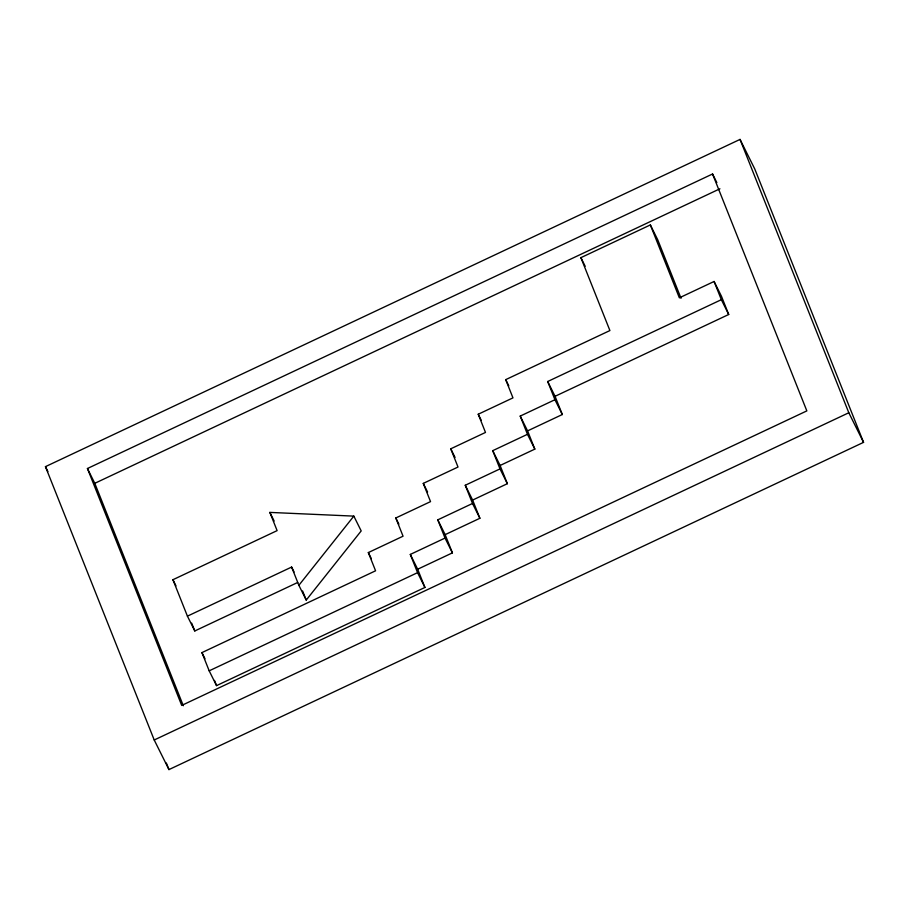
<?xml version="1.0" encoding="UTF-8"?>
<svg xmlns="http://www.w3.org/2000/svg" width="909" height="909" viewBox="0 0 909 909"><rect width="100%" height="100%" fill="white"/><g stroke="black" fill="none" stroke-linecap="round" stroke-linejoin="round"><path stroke-width="1.36" d="M298.868 585.294L353.828 516.119L361.191 530.924L306.231 600.088L298.868 585.294L291.619 567.068L187.424 616.154L194.799 630.96L297.709 582.464M45.45 466.647L740.04 139.407L754.777 169.006L863.55 442.353L168.96 769.593L154.223 739.994L45.45 466.647L47.904 471.578M712.554 173.994L806.84 410.891L181.709 705.418L87.434 468.51L712.554 173.994L716.86 182.618M183.311 705.736L94.797 483.315L719.928 188.788M650.355 224.932L679.364 297.834L714.088 281.472L721.337 299.686L547.695 381.507L554.944 399.721L520.221 416.083L527.47 434.309L492.735 450.671L499.995 468.896L465.26 485.258L472.51 503.484L437.786 519.846L445.035 538.071L410.311 554.433L417.674 569.227L424.923 587.453L216.547 685.625L209.184 670.831L201.934 652.605L375.576 570.795L368.327 552.57L403.051 536.208L395.801 517.982L430.536 501.62L423.276 483.395L458.011 467.033L450.762 448.807L485.486 432.445L478.236 414.231L512.96 397.869L505.711 379.644L609.905 330.558L580.896 257.656L650.355 224.932L657.718 239.737L681.034 298.311M417.674 569.227L452.409 552.865L445.149 534.64L479.884 518.278L472.635 500.064L507.358 483.69L500.109 465.476L534.833 449.114L527.584 430.889L562.319 414.527L555.058 396.301L728.711 314.491L721.462 296.266L714.088 281.472M187.424 616.154L172.926 579.715L277.109 530.629L269.859 512.403L353.828 516.119M209.184 670.831L417.561 572.659L410.311 554.433M154.223 739.994L848.813 412.754L740.04 139.407M848.813 412.754L863.55 442.353M721.337 299.686L728.711 314.491M580.896 257.656L585.191 266.292M547.695 381.507L555.058 396.301M554.944 399.721L562.319 414.527M505.711 379.644L508.779 385.802M520.221 416.083L527.584 430.889M527.47 434.309L534.833 449.114M478.236 414.231L481.304 420.39M492.735 450.671L500.109 465.476M499.995 468.896L507.358 483.69M450.762 448.807L455.057 457.443M465.26 485.258L472.635 500.064M472.51 503.484L479.884 518.278M423.276 483.395L427.582 492.03M437.786 519.846L445.149 534.64M445.035 538.071L452.409 552.865M395.801 517.982L398.869 524.152M417.561 572.659L424.923 587.453M368.327 552.57L371.395 558.74M269.859 512.403L274.154 521.039M291.619 567.068L294.073 572M172.926 579.715L175.994 585.873M201.934 652.605L205.002 658.775M87.434 468.51L94.797 483.315M302.606 590.986L306.231 600.088M191.685 623.142L194.799 630.96M214.479 680.421L216.547 685.625M166.347 763.026L168.96 769.593"/></g></svg>
